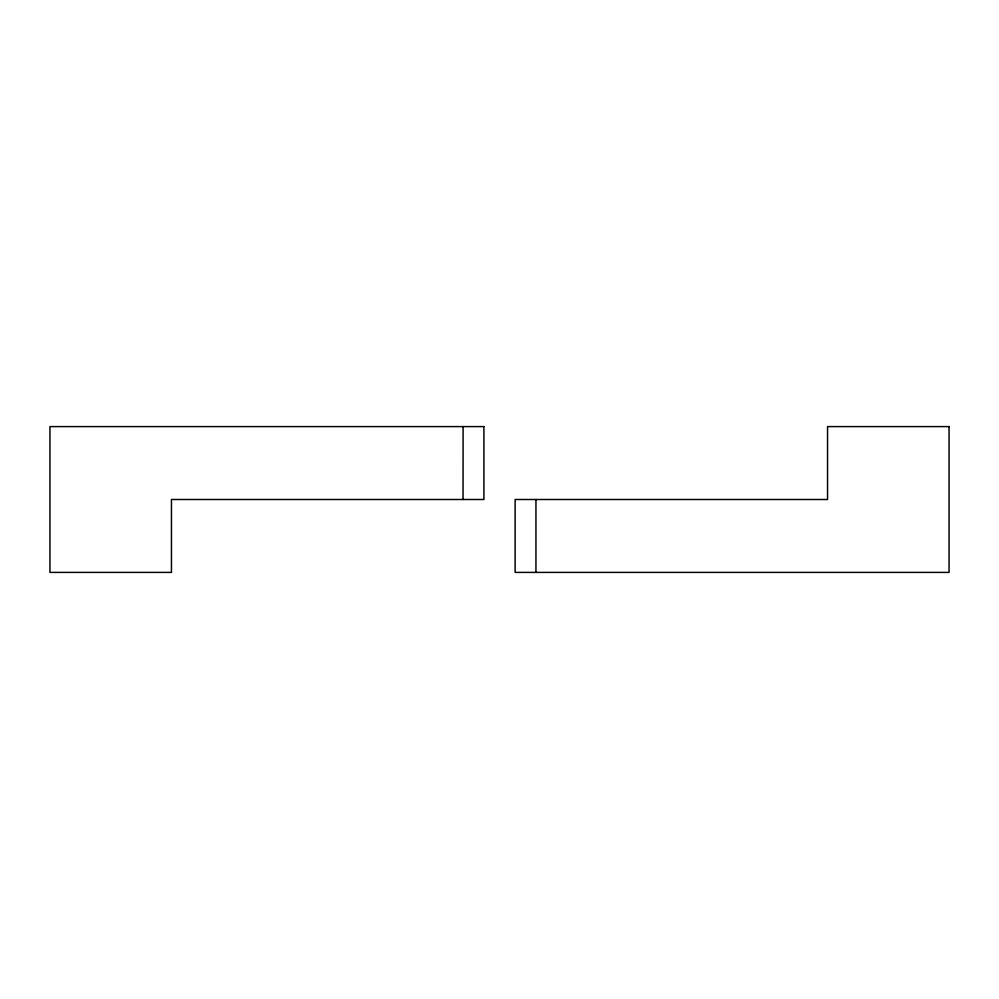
<?xml version="1.0" encoding="UTF-8"?>
<svg xmlns="http://www.w3.org/2000/svg" width="999" height="999" viewBox="0 0 999 999"><rect width="100%" height="100%" fill="white"/><g stroke="black" fill="none" stroke-linecap="round" stroke-linejoin="round"><path stroke-width="1.5" d="M535.951 499.5L535.951 572.402M463.099 426.598L463.049 499.5M483.916 426.598L49.95 426.598L49.95 572.402L171.453 572.402L171.453 499.5L483.916 499.5L483.916 426.598M949.05 426.598L827.547 426.598L827.547 499.5L515.122 499.5L515.122 572.402L949.05 572.402L949.05 426.598"/></g></svg>
